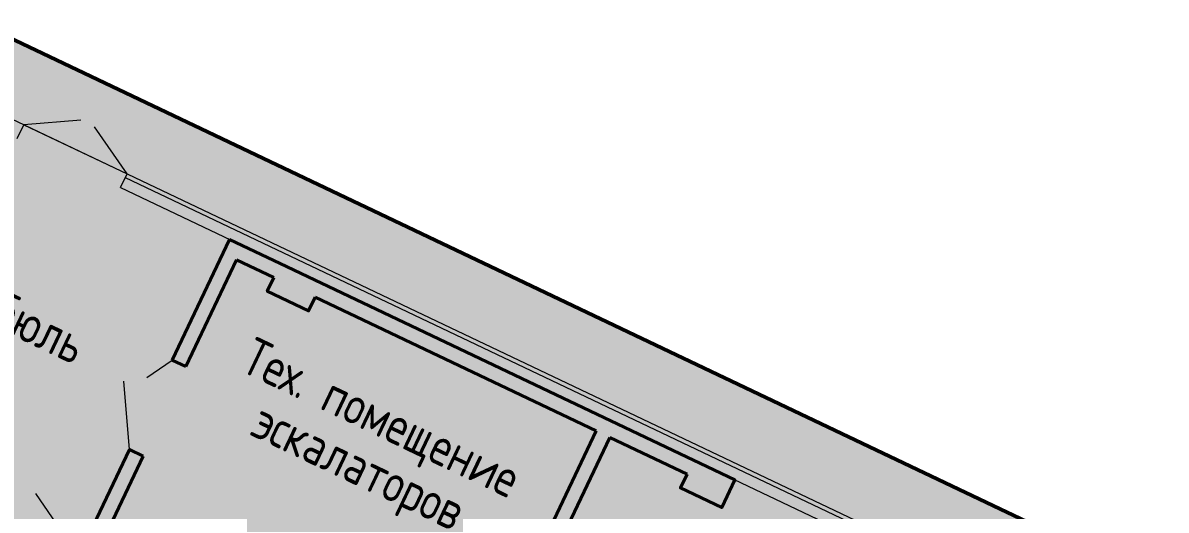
# Model space of a CAD drawing. Extents: x 11425 to 15501, y 6544 to 9114.
# Drawn here: x 11535.63 to 11550.62, y 9090.51 to 9096.89 of the extents above; entities that cross this region are included whole.
import ezdxf
from ezdxf.enums import TextEntityAlignment as Align

# ---------------------------------------------------------------- set-up
doc = ezdxf.new("R2010")
doc.units = 0
doc.linetypes.add('DASHED2', pattern=[0.375, 0.25, -0.125])
for name, color, linetype, lineweight in [('МГТ-АМ-АР-Стены монолитные', 5, 'Continuous', 40), ('МГТ-АР-ЖД пути', 160, 'Continuous', 13), ('МГТ_АР_Двери_в плане', 250, 'Continuous', 9), ('МГТ_АР_Окна', 150, 'Continuous', 9)]:
    doc.layers.add(name, color=color, linetype=linetype, lineweight=lineweight)
doc.layers.add('МГТ_АР_Нумерация помещений', color=7, linetype='Continuous')
doc.styles.add('GOST 2.304', font='cs_gost2304.shx', dxfattribs={"width": 0.8})

msp = doc.modelspace()

# ---------------------------------------------------------------- hatches: boundary and pattern name
at = {"transparency": 33554559}
h = msp.add_hatch(color=1, dxfattribs=at)
h.dxf.hatch_style = 1
h.paths.add_polyline_path([(11469.443, 8969.13), (11480.332, 8962.401), (11509.041, 9009.31), (11498.125, 9015.994)])
h.paths.add_polyline_path([(11511.116, 9098.194), (11515.024, 9106.412), (11559.185, 9085.413), (11555.278, 9077.194)])

# ---------------------------------------------------------------- linework, layer by layer
at = {"color": 1, "lineweight": 50}
msp.add_lwpolyline([(11511.116, 9098.194), (11515.024, 9106.412), (11559.185, 9085.413), (11555.278, 9077.194)], close=True, dxfattribs=at)
at = {"layer": 'МГТ-АМ-АР-Стены монолитные', "color": 1}
for p, q in [((11537.584, 9092.473), (11538.336, 9094.053)), ((11538.336, 9094.053), (11539.004, 9093.736)), ((11537.765, 9092.387), (11538.431, 9093.787)), ((11538.431, 9093.787), (11538.918, 9093.555)), ((11539.546, 9093.478), (11544.423, 9091.159)), ((11539.46, 9093.297), (11543.145, 9091.545)), ((11537.584, 9092.473), (11537.765, 9092.387)), ((11541.255, 9087.572), (11543.145, 9091.545)), ((11541.436, 9087.486), (11543.325, 9091.459)), ((11543.325, 9091.459), (11544.337, 9090.978)), ((11536.274, 9089.719), (11537.026, 9091.299)), ((11536.541, 9089.813), (11537.207, 9091.213)), ((11537.026, 9091.299), (11537.207, 9091.213))]:
    msp.add_line(p, q, dxfattribs=at)
for points in [[(11539.546, 9093.478), (11539.004, 9093.736)], [(11538.918, 9093.555), (11538.832, 9093.374), (11539.374, 9093.117), (11539.46, 9093.297)], [(11544.337, 9090.978), (11544.251, 9090.798), (11544.793, 9090.54), (11544.965, 9090.901), (11544.423, 9091.159)]]:
    msp.add_lwpolyline(points, dxfattribs=at)
at = {"layer": 'МГТ-АР-ЖД пути', "color": 1, "linetype": 'DASHED2', "lineweight": 30, "ltscale": 7000}
msp.add_line((11515.024, 9106.412), (11559.185, 9085.413), dxfattribs=at)
at = {"layer": 'МГТ_АР_Двери_в плане', "color": 1}
for p, q in [((11537.255, 9092.246), (11537.584, 9092.473)), ((11537.026, 9091.299), (11536.954, 9092.196)), ((11535.793, 9090.723), (11536.36, 9089.899))]:
    msp.add_line(p, q, dxfattribs=at)
at = {"layer": 'МГТ_АР_Окна', "color": 1}
for p, q in [((11536.388, 9095.616), (11535.64, 9095.557)), ((11535.554, 9095.376), (11535.64, 9095.557)), ((11535.64, 9095.557), (11536.995, 9094.913)), ((11536.995, 9094.913), (11536.569, 9095.53)), ((11536.909, 9094.732), (11536.995, 9094.913))]:
    msp.add_line(p, q, dxfattribs=at)
for points in [[(11533.4, 9096.622), (11558.778, 9084.555), (11558.52, 9084.013)], [(11536.971, 9094.863), (11558.704, 9084.529), (11558.47, 9084.036)], [(11536.909, 9094.732), (11558.511, 9084.46), (11558.339, 9084.099)]]:
    msp.add_lwpolyline(points, dxfattribs=at)

# ---------------------------------------------------------------- texts
at = {"layer": 'МГТ_АР_Нумерация помещений', "color": 1, "lineweight": -3, "style": 'GOST 2.304'}
for s, p in [('Вестибюль', (11535.201, 9093.205)), ('Тех. помещение', (11540.336, 9091.722)), ('эскалаторов', (11540.035, 9091.089))]:
    msp.add_text(s, height=0.5, rotation=334.5684, dxfattribs=at).set_placement(p, align=Align.MIDDLE_CENTER)

doc.saveas('drawing.dxf')
